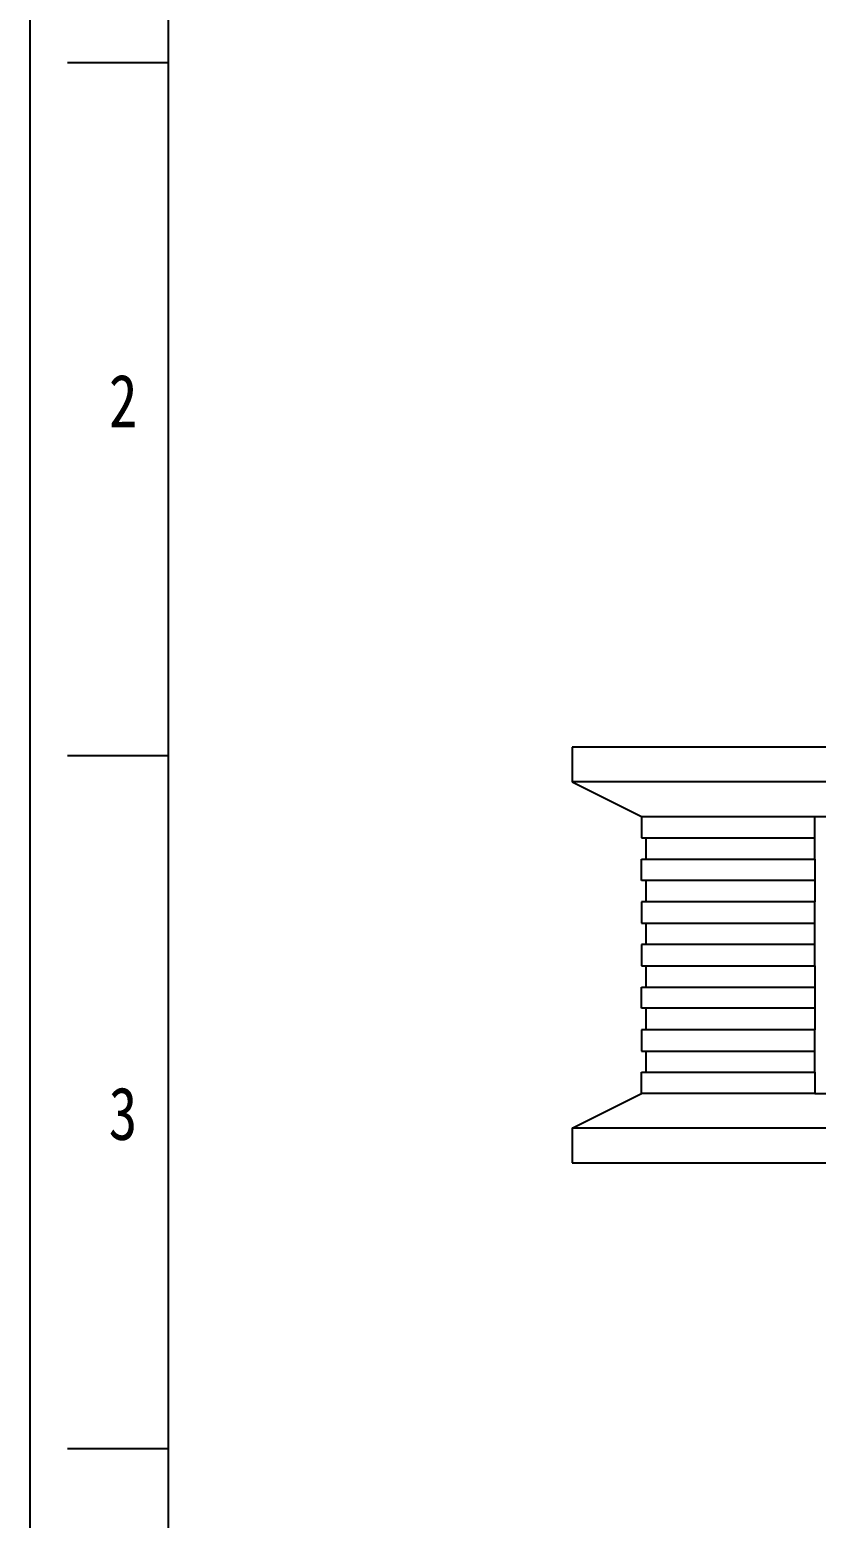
# Model space of a CAD drawing. Header units: millimetres. Extents: x 2797 to 5646, y -2218 to -1126.
# Drawn here: x 2796.8 to 2910.3, y -1708.1 to -1493.4 of the extents above; entities that cross this region are included whole.
import ezdxf

# ---------------------------------------------------------------- set-up
doc = ezdxf.new("R2010")
doc.units = ezdxf.units.MM
doc.header["$LTSCALE"] = 32.67
doc.layers.get('0').update_dxf_attribs({"linetype": 'CONTINUOUS'})
doc.layers.add('OUTLINE', color=2, linetype='CONTINUOUS')
doc.styles.get("Standard").update_dxf_attribs({"font": 'txt', "width": 0.8})

msp = doc.modelspace()

# ---------------------------------------------------------------- linework, layer by layer
at = {"color": 7, "linetype": 'Continuous'}
for p, q in [((2796.82, -1378.13), (2796.82, -2218.13)), ((2816.82, -1498.13), (2802.29, -1498.13)), ((2816.82, -1598.13), (2802.29, -1598.13)), ((2816.82, -1698.13), (2802.29, -1698.13))]:
    msp.add_line(p, q, dxfattribs=at)
at = {"linetype": 'Continuous'}
msp.add_line((2816.82, -2198.13), (2816.82, -1398.13), dxfattribs=at)
at = {"layer": 'OUTLINE', "color": 7}
for p, q in [((2875.14, -1596.88), (2875.11, -1596.88)), ((2875.11, -1596.88), (2875.11, -1601.88)), ((2877.16, -1596.88), (2875.14, -1596.88)), ((2878.06, -1596.88), (2877.16, -1596.88)), ((2878.5, -1596.88), (2878.06, -1596.88)), ((2881.36, -1596.88), (2878.5, -1596.88)), ((2884.99, -1596.88), (2881.36, -1596.88)), ((2896.13, -1596.88), (2884.99, -1596.88)), ((2910.11, -1596.88), (2896.13, -1596.88)), ((2912.16, -1596.88), (2910.11, -1596.88)), ((2875.11, -1601.88), (2885.11, -1606.88)), ((2910.11, -1601.88), (2875.11, -1601.88)), ((3040.11, -1601.88), (2910.11, -1601.88)), ((2885.11, -1606.88), (2885.11, -1609.96)), ((2885.11, -1606.88), (2886.75, -1606.88)), ((2886.75, -1606.88), (2888.97, -1606.88)), ((2888.97, -1606.88), (2910.11, -1606.88)), ((2910.11, -1609.96), (2910.11, -1606.88)), ((2910.11, -1606.88), (3040.11, -1606.88)), ((2885.11, -1609.96), (2910.11, -1609.96)), ((2885.71, -1609.96), (2885.71, -1613.03)), ((2910.11, -1613.03), (2910.11, -1609.96)), ((2885.11, -1616.11), (2885.11, -1613.03)), ((2885.11, -1613.03), (2910.11, -1613.03)), ((2910.11, -1613.03), (2910.11, -1616.11)), ((2910.11, -1616.11), (2885.11, -1616.11)), ((2885.71, -1616.11), (2885.71, -1619.19)), ((2910.11, -1616.11), (2910.11, -1619.19)), ((2910.11, -1619.19), (2885.11, -1619.19)), ((2885.11, -1619.19), (2885.11, -1622.27)), ((2910.11, -1622.27), (2910.11, -1619.19)), ((2885.11, -1622.27), (2910.11, -1622.27)), ((2885.71, -1622.27), (2885.71, -1625.34)), ((2910.11, -1625.34), (2910.11, -1622.27)), ((2910.11, -1625.34), (2885.11, -1625.34)), ((2885.11, -1625.34), (2885.11, -1628.42)), ((2910.11, -1628.42), (2910.11, -1625.34)), ((2885.11, -1628.42), (2910.11, -1628.42)), ((2885.71, -1628.42), (2885.71, -1631.5)), ((2910.11, -1628.42), (2910.11, -1631.5)), ((2885.11, -1634.57), (2885.11, -1631.5)), ((2885.11, -1631.5), (2910.11, -1631.5)), ((2910.11, -1631.5), (2910.11, -1634.57)), ((2910.11, -1634.57), (2885.11, -1634.57)), ((2885.71, -1634.57), (2885.71, -1637.65)), ((2910.11, -1634.57), (2910.11, -1637.65)), ((2910.11, -1637.65), (2885.11, -1637.65)), ((2885.11, -1637.65), (2885.11, -1640.73)), ((2910.11, -1640.73), (2910.11, -1637.65)), ((2885.11, -1640.73), (2910.11, -1640.73)), ((2885.71, -1640.73), (2885.71, -1643.8)), ((2910.11, -1643.8), (2910.11, -1640.73)), ((2910.11, -1640.73), (2910.13, -1640.73)), ((2885.11, -1646.88), (2885.11, -1643.8)), ((2885.11, -1643.8), (2910.11, -1643.8)), ((2910.11, -1643.8), (2910.11, -1646.88)), ((2875.11, -1651.88), (2885.11, -1646.88)), ((2910.11, -1646.88), (2885.11, -1646.88)), ((2910.11, -1646.88), (2969.11, -1646.88)), ((2910.11, -1651.88), (2875.11, -1651.88)), ((2875.11, -1651.88), (2875.11, -1656.88)), ((3040.11, -1651.88), (2910.11, -1651.88)), ((2875.11, -1656.88), (2910.11, -1656.88)), ((2910.11, -1656.88), (3040.11, -1656.88))]:
    msp.add_line(p, q, dxfattribs=at)

# ---------------------------------------------------------------- texts
at = {"char_height": 7.62, "attachment_point": 5}
for s, insert in [('2', (2810.3, -1546.92)), ('3', (2810.28, -1649.81))]:
    msp.add_mtext_dynamic_manual_height_columns(s, width=50, gutter_width=12.5, heights=[0], dxfattribs=dict(at, insert=insert))

doc.saveas('drawing.dxf')
